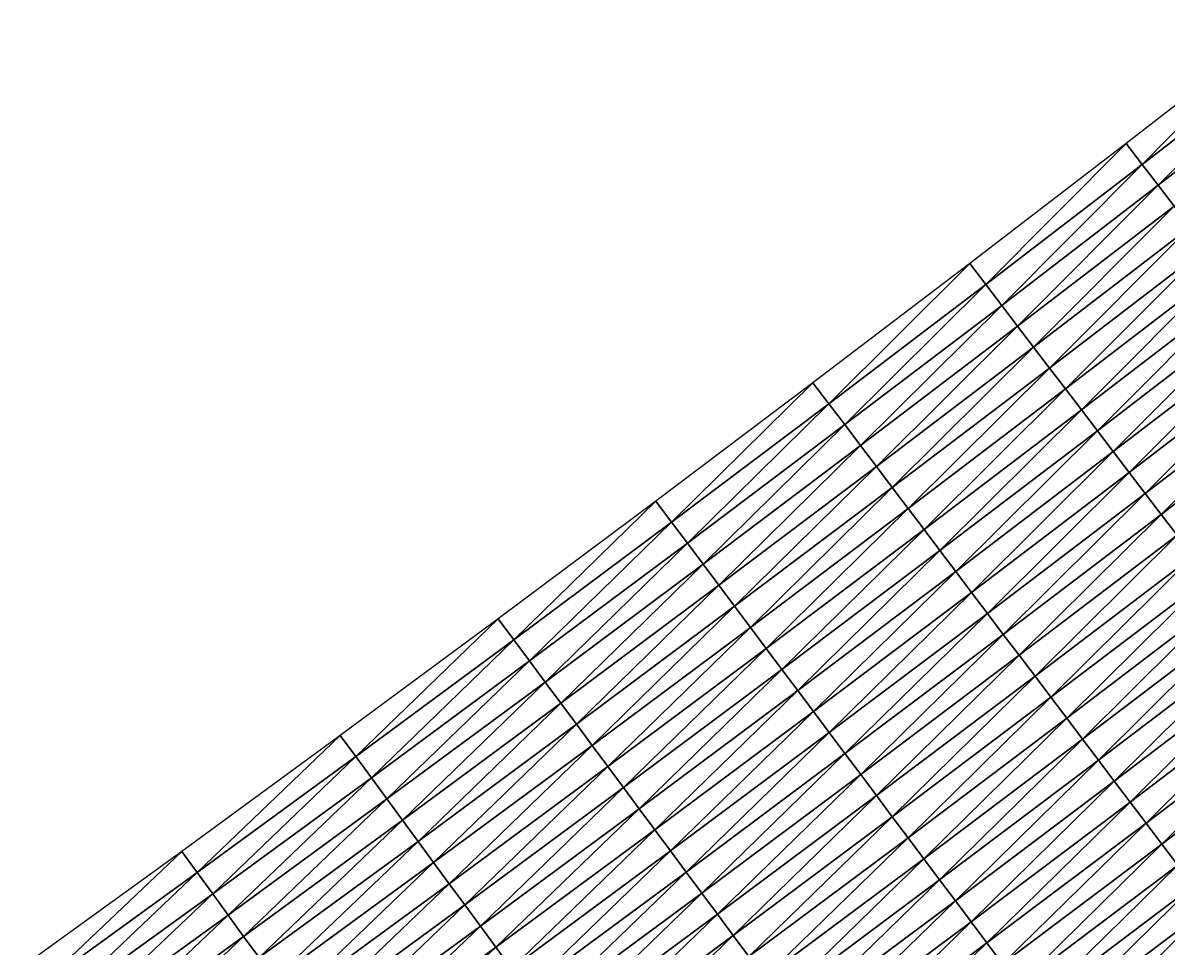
# Model space of a CAD drawing. Header units: metres. Extents: x 479979 to 482619, y 6959976 to 6961524.
# Drawn here: x 482201.7 to 482288.8, y 6961221.6 to 6961291.9 of the extents above; entities that cross this region are included whole.
import ezdxf

# ---------------------------------------------------------------- set-up
doc = ezdxf.new("R2010")
doc.units = ezdxf.units.M

msp = doc.modelspace()

# ---------------------------------------------------------------- linework, layer by layer
at = {"layer": 'GENERAL_FILL_TOP'}
for points in [[(482286.835, 6961281.158, 8.787), (482297.488, 6961291.922, 8.852), (482285.615, 6961282.742, 8.794)], [(482286.835, 6961281.158, 8.787), (482298.715, 6961290.342, 8.845), (482297.488, 6961291.922, 8.852)], [(482288.056, 6961279.573, 8.78), (482298.715, 6961290.342, 8.845), (482286.835, 6961281.158, 8.787)], [(482288.056, 6961279.573, 8.78), (482299.941, 6961288.762, 8.838), (482298.715, 6961290.342, 8.845)], [(482289.276, 6961277.988, 8.773), (482299.941, 6961288.762, 8.838), (482288.056, 6961279.573, 8.78)], [(482274.928, 6961272.03, 8.727), (482285.615, 6961282.742, 8.794), (482273.715, 6961273.62, 8.734)], [(482274.928, 6961272.03, 8.727), (482286.835, 6961281.158, 8.787), (482285.615, 6961282.742, 8.794)], [(482276.142, 6961270.44, 8.72), (482286.835, 6961281.158, 8.787), (482274.928, 6961272.03, 8.727)], [(482276.142, 6961270.44, 8.72), (482288.056, 6961279.573, 8.78), (482286.835, 6961281.158, 8.787)], [(482277.355, 6961268.85, 8.713), (482288.056, 6961279.573, 8.78), (482276.142, 6961270.44, 8.72)], [(482277.355, 6961268.85, 8.713), (482289.276, 6961277.988, 8.773), (482288.056, 6961279.573, 8.78)], [(482278.569, 6961267.261, 8.706), (482289.276, 6961277.988, 8.773), (482277.355, 6961268.85, 8.713)], [(482278.569, 6961267.261, 8.706), (482290.496, 6961276.403, 8.766), (482289.276, 6961277.988, 8.773)], [(482279.782, 6961265.671, 8.699), (482290.496, 6961276.403, 8.766), (482278.569, 6961267.261, 8.706)], [(482279.782, 6961265.671, 8.699), (482291.716, 6961274.819, 8.758), (482290.496, 6961276.403, 8.766)], [(482280.996, 6961264.081, 8.692), (482291.716, 6961274.819, 8.758), (482279.782, 6961265.671, 8.699)], [(482280.996, 6961264.081, 8.692), (482292.936, 6961273.234, 8.751), (482291.716, 6961274.819, 8.758)], [(482262.992, 6961262.96, 8.666), (482273.715, 6961273.62, 8.734), (482261.786, 6961264.555, 8.673)], [(482262.992, 6961262.96, 8.666), (482274.928, 6961272.03, 8.727), (482273.715, 6961273.62, 8.734)], [(482282.209, 6961262.491, 8.685), (482292.936, 6961273.234, 8.751), (482280.996, 6961264.081, 8.692)], [(482282.209, 6961262.491, 8.685), (482294.156, 6961271.649, 8.744), (482292.936, 6961273.234, 8.751)], [(482264.199, 6961261.365, 8.659), (482274.928, 6961272.03, 8.727), (482262.992, 6961262.96, 8.666)], [(482264.199, 6961261.365, 8.659), (482276.142, 6961270.44, 8.72), (482274.928, 6961272.03, 8.727)], [(482283.422, 6961260.901, 8.939), (482294.156, 6961271.649, 8.744), (482282.209, 6961262.491, 8.685)], [(482283.422, 6961260.901, 8.939), (482295.376, 6961270.064, 8.96), (482294.156, 6961271.649, 8.744)], [(482265.406, 6961259.77, 8.652), (482276.142, 6961270.44, 8.72), (482264.199, 6961261.365, 8.659)], [(482265.406, 6961259.77, 8.652), (482277.355, 6961268.85, 8.713), (482276.142, 6961270.44, 8.72)], [(482284.636, 6961259.311, 9.459), (482295.376, 6961270.064, 8.96), (482283.422, 6961260.901, 8.939)], [(482284.636, 6961259.311, 9.459), (482296.596, 6961268.48, 9.48), (482295.376, 6961270.064, 8.96)], [(482266.612, 6961258.175, 8.645), (482277.355, 6961268.85, 8.713), (482265.406, 6961259.77, 8.652)], [(482266.612, 6961258.175, 8.645), (482278.569, 6961267.261, 8.706), (482277.355, 6961268.85, 8.713)], [(482285.849, 6961257.722, 9.499), (482296.596, 6961268.48, 9.48), (482284.636, 6961259.311, 9.459)], [(482285.849, 6961257.722, 9.499), (482297.816, 6961266.895, 9.52), (482296.596, 6961268.48, 9.48)], [(482267.819, 6961256.58, 8.638), (482278.569, 6961267.261, 8.706), (482266.612, 6961258.175, 8.645)], [(482267.819, 6961256.58, 8.638), (482279.782, 6961265.671, 8.699), (482278.569, 6961267.261, 8.706)], [(482287.063, 6961256.132, 9.539), (482297.816, 6961266.895, 9.52), (482285.849, 6961257.722, 9.499)], [(482287.063, 6961256.132, 9.539), (482299.036, 6961265.31, 9.56), (482297.816, 6961266.895, 9.52)], [(482269.025, 6961254.985, 8.631), (482279.782, 6961265.671, 8.699), (482267.819, 6961256.58, 8.638)], [(482269.025, 6961254.985, 8.631), (482280.996, 6961264.081, 8.692), (482279.782, 6961265.671, 8.699)], [(482288.276, 6961254.542, 9.579), (482299.036, 6961265.31, 9.56), (482287.063, 6961256.132, 9.539)], [(482288.276, 6961254.542, 9.579), (482300.256, 6961263.725, 9.6), (482299.036, 6961265.31, 9.56)], [(482251.026, 6961253.95, 8.604), (482261.786, 6961264.555, 8.673), (482249.827, 6961255.551, 8.612)], [(482251.026, 6961253.95, 8.604), (482262.992, 6961262.96, 8.666), (482261.786, 6961264.555, 8.673)], [(482270.232, 6961253.39, 8.624), (482280.996, 6961264.081, 8.692), (482269.025, 6961254.985, 8.631)], [(482270.232, 6961253.39, 8.624), (482282.209, 6961262.491, 8.685), (482280.996, 6961264.081, 8.692)], [(482289.49, 6961252.952, 9.619), (482300.256, 6961263.725, 9.6), (482288.276, 6961254.542, 9.579)], [(482252.226, 6961252.35, 8.597), (482262.992, 6961262.96, 8.666), (482251.026, 6961253.95, 8.604)], [(482252.226, 6961252.35, 8.597), (482264.199, 6961261.365, 8.659), (482262.992, 6961262.96, 8.666)], [(482271.438, 6961251.795, 8.918), (482282.209, 6961262.491, 8.685), (482270.232, 6961253.39, 8.624)], [(482271.438, 6961251.795, 8.918), (482283.422, 6961260.901, 8.939), (482282.209, 6961262.491, 8.685)], [(482253.425, 6961250.749, 8.59), (482264.199, 6961261.365, 8.659), (482252.226, 6961252.35, 8.597)], [(482253.425, 6961250.749, 8.59), (482265.406, 6961259.77, 8.652), (482264.199, 6961261.365, 8.659)], [(482272.645, 6961250.2, 9.438), (482283.422, 6961260.901, 8.939), (482271.438, 6961251.795, 8.918)], [(482272.645, 6961250.2, 9.438), (482284.636, 6961259.311, 9.459), (482283.422, 6961260.901, 8.939)], [(482254.625, 6961249.149, 8.583), (482265.406, 6961259.77, 8.652), (482253.425, 6961250.749, 8.59)], [(482254.625, 6961249.149, 8.583), (482266.612, 6961258.175, 8.645), (482265.406, 6961259.77, 8.652)], [(482273.852, 6961248.605, 9.478), (482284.636, 6961259.311, 9.459), (482272.645, 6961250.2, 9.438)], [(482273.852, 6961248.605, 9.478), (482285.849, 6961257.722, 9.499), (482284.636, 6961259.311, 9.459)], [(482255.824, 6961247.549, 8.576), (482266.612, 6961258.175, 8.645), (482254.625, 6961249.149, 8.583)], [(482255.824, 6961247.549, 8.576), (482267.819, 6961256.58, 8.638), (482266.612, 6961258.175, 8.645)], [(482275.058, 6961247.01, 9.518), (482285.849, 6961257.722, 9.499), (482273.852, 6961248.605, 9.478)], [(482275.058, 6961247.01, 9.518), (482287.063, 6961256.132, 9.539), (482285.849, 6961257.722, 9.499)], [(482257.024, 6961245.948, 8.569), (482267.819, 6961256.58, 8.638), (482255.824, 6961247.549, 8.576)], [(482257.024, 6961245.948, 8.569), (482269.025, 6961254.985, 8.631), (482267.819, 6961256.58, 8.638)], [(482239.03, 6961245.001, 8.542), (482249.827, 6961255.551, 8.612), (482237.837, 6961246.607, 8.549)], [(482239.03, 6961245.001, 8.542), (482251.026, 6961253.95, 8.604), (482249.827, 6961255.551, 8.612)], [(482276.265, 6961245.415, 9.558), (482287.063, 6961256.132, 9.539), (482275.058, 6961247.01, 9.518)], [(482276.265, 6961245.415, 9.558), (482288.276, 6961254.542, 9.579), (482287.063, 6961256.132, 9.539)], [(482258.223, 6961244.348, 8.562), (482269.025, 6961254.985, 8.631), (482257.024, 6961245.948, 8.569)], [(482258.223, 6961244.348, 8.562), (482270.232, 6961253.39, 8.624), (482269.025, 6961254.985, 8.631)], [(482277.471, 6961243.82, 9.598), (482288.276, 6961254.542, 9.579), (482276.265, 6961245.415, 9.558)], [(482277.471, 6961243.82, 9.598), (482289.49, 6961252.952, 9.619), (482288.276, 6961254.542, 9.579)], [(482240.222, 6961243.395, 8.535), (482251.026, 6961253.95, 8.604), (482239.03, 6961245.001, 8.542)], [(482240.222, 6961243.395, 8.535), (482252.226, 6961252.35, 8.597), (482251.026, 6961253.95, 8.604)], [(482259.423, 6961242.748, 8.897), (482270.232, 6961253.39, 8.624), (482258.223, 6961244.348, 8.562)], [(482259.423, 6961242.748, 8.897), (482271.438, 6961251.795, 8.918), (482270.232, 6961253.39, 8.624)], [(482278.678, 6961242.225, 9.638), (482289.49, 6961252.952, 9.619), (482277.471, 6961243.82, 9.598)], [(482278.678, 6961242.225, 9.638), (482290.703, 6961251.362, 9.659), (482289.49, 6961252.952, 9.619)], [(482241.414, 6961241.789, 8.528), (482252.226, 6961252.35, 8.597), (482240.222, 6961243.395, 8.535)], [(482241.414, 6961241.789, 8.528), (482253.425, 6961250.749, 8.59), (482252.226, 6961252.35, 8.597)], [(482260.622, 6961241.147, 9.417), (482271.438, 6961251.795, 8.918), (482259.423, 6961242.748, 8.897)], [(482260.622, 6961241.147, 9.417), (482272.645, 6961250.2, 9.438), (482271.438, 6961251.795, 8.918)], [(482279.884, 6961240.63, 9.678), (482290.703, 6961251.362, 9.659), (482278.678, 6961242.225, 9.638)], [(482279.884, 6961240.63, 9.678), (482291.916, 6961249.772, 9.699), (482290.703, 6961251.362, 9.659)], [(482242.606, 6961240.184, 8.521), (482253.425, 6961250.749, 8.59), (482241.414, 6961241.789, 8.528)], [(482242.606, 6961240.184, 8.521), (482254.625, 6961249.149, 8.583), (482253.425, 6961250.749, 8.59)], [(482261.822, 6961239.547, 9.457), (482272.645, 6961250.2, 9.438), (482260.622, 6961241.147, 9.417)], [(482261.822, 6961239.547, 9.457), (482273.852, 6961248.605, 9.478), (482272.645, 6961250.2, 9.438)], [(482281.091, 6961239.035, 9.718), (482291.916, 6961249.772, 9.699), (482279.884, 6961240.63, 9.678)], [(482281.091, 6961239.035, 9.718), (482293.13, 6961248.183, 9.739), (482291.916, 6961249.772, 9.699)], [(482243.798, 6961238.578, 8.514), (482254.625, 6961249.149, 8.583), (482242.606, 6961240.184, 8.521)], [(482243.798, 6961238.578, 8.514), (482255.824, 6961247.549, 8.576), (482254.625, 6961249.149, 8.583)], [(482263.021, 6961237.946, 9.497), (482273.852, 6961248.605, 9.478), (482261.822, 6961239.547, 9.457)], [(482263.021, 6961237.946, 9.497), (482275.058, 6961247.01, 9.518), (482273.852, 6961248.605, 9.478)], [(482244.99, 6961236.972, 8.506), (482255.824, 6961247.549, 8.576), (482243.798, 6961238.578, 8.514)], [(482244.99, 6961236.972, 8.506), (482257.024, 6961245.948, 8.569), (482255.824, 6961247.549, 8.576)], [(482282.297, 6961237.44, 9.678), (482293.13, 6961248.183, 9.739), (482281.091, 6961239.035, 9.718)], [(482282.297, 6961237.44, 9.678), (482294.343, 6961246.593, 9.699), (482293.13, 6961248.183, 9.739)], [(482264.221, 6961236.346, 9.537), (482275.058, 6961247.01, 9.518), (482263.021, 6961237.946, 9.497)], [(482264.221, 6961236.346, 9.537), (482276.265, 6961245.415, 9.558), (482275.058, 6961247.01, 9.518)], [(482227.001, 6961236.114, 8.478), (482237.837, 6961246.607, 8.549), (482225.816, 6961237.726, 8.486)], [(482227.001, 6961236.114, 8.478), (482239.03, 6961245.001, 8.542), (482237.837, 6961246.607, 8.549)], [(482246.183, 6961235.366, 8.499), (482257.024, 6961245.948, 8.569), (482244.99, 6961236.972, 8.506)], [(482246.183, 6961235.366, 8.499), (482258.223, 6961244.348, 8.562), (482257.024, 6961245.948, 8.569)], [(482283.504, 6961235.845, 9.638), (482294.343, 6961246.593, 9.699), (482282.297, 6961237.44, 9.678)], [(482283.504, 6961235.845, 9.638), (482295.557, 6961245.003, 9.659), (482294.343, 6961246.593, 9.699)], [(482228.185, 6961234.503, 8.471), (482239.03, 6961245.001, 8.542), (482227.001, 6961236.114, 8.478)], [(482228.185, 6961234.503, 8.471), (482240.222, 6961243.395, 8.535), (482239.03, 6961245.001, 8.542)], [(482265.42, 6961234.746, 9.577), (482276.265, 6961245.415, 9.558), (482264.221, 6961236.346, 9.537)], [(482265.42, 6961234.746, 9.577), (482277.471, 6961243.82, 9.598), (482276.265, 6961245.415, 9.558)], [(482284.711, 6961234.249, 9.598), (482295.557, 6961245.003, 9.659), (482283.504, 6961235.845, 9.638)], [(482284.711, 6961234.249, 9.598), (482296.77, 6961243.413, 9.619), (482295.557, 6961245.003, 9.659)], [(482247.375, 6961233.76, 8.875), (482258.223, 6961244.348, 8.562), (482246.183, 6961235.366, 8.499)], [(482247.375, 6961233.76, 8.875), (482259.423, 6961242.748, 8.897), (482258.223, 6961244.348, 8.562)], [(482229.37, 6961232.892, 8.464), (482240.222, 6961243.395, 8.535), (482228.185, 6961234.503, 8.471)], [(482229.37, 6961232.892, 8.464), (482241.414, 6961241.789, 8.528), (482240.222, 6961243.395, 8.535)], [(482266.62, 6961233.145, 9.617), (482277.471, 6961243.82, 9.598), (482265.42, 6961234.746, 9.577)], [(482266.62, 6961233.145, 9.617), (482278.678, 6961242.225, 9.638), (482277.471, 6961243.82, 9.598)], [(482285.917, 6961232.654, 9.558), (482296.77, 6961243.413, 9.619), (482284.711, 6961234.249, 9.598)], [(482285.917, 6961232.654, 9.558), (482297.984, 6961241.823, 9.579), (482296.77, 6961243.413, 9.619)], [(482248.567, 6961232.154, 9.395), (482259.423, 6961242.748, 8.897), (482247.375, 6961233.76, 8.875)], [(482248.567, 6961232.154, 9.395), (482260.622, 6961241.147, 9.417), (482259.423, 6961242.748, 8.897)], [(482230.555, 6961231.28, 8.457), (482241.414, 6961241.789, 8.528), (482229.37, 6961232.892, 8.464)], [(482230.555, 6961231.28, 8.457), (482242.606, 6961240.184, 8.521), (482241.414, 6961241.789, 8.528)], [(482267.819, 6961231.545, 9.657), (482278.678, 6961242.225, 9.638), (482266.62, 6961233.145, 9.617)], [(482267.819, 6961231.545, 9.657), (482279.884, 6961240.63, 9.678), (482278.678, 6961242.225, 9.638)], [(482287.124, 6961231.059, 9.518), (482297.984, 6961241.823, 9.579), (482285.917, 6961232.654, 9.558)], [(482287.124, 6961231.059, 9.518), (482299.197, 6961240.233, 9.539), (482297.984, 6961241.823, 9.579)], [(482249.759, 6961230.549, 9.435), (482260.622, 6961241.147, 9.417), (482248.567, 6961232.154, 9.395)], [(482249.759, 6961230.549, 9.435), (482261.822, 6961239.547, 9.457), (482260.622, 6961241.147, 9.417)], [(482269.019, 6961229.944, 9.697), (482279.884, 6961240.63, 9.678), (482267.819, 6961231.545, 9.657)], [(482269.019, 6961229.944, 9.697), (482281.091, 6961239.035, 9.718), (482279.884, 6961240.63, 9.678)], [(482231.739, 6961229.669, 8.45), (482242.606, 6961240.184, 8.521), (482230.555, 6961231.28, 8.457)], [(482231.739, 6961229.669, 8.45), (482243.798, 6961238.578, 8.514), (482242.606, 6961240.184, 8.521)], [(482288.33, 6961229.464, 9.478), (482299.197, 6961240.233, 9.539), (482287.124, 6961231.059, 9.518)], [(482288.33, 6961229.464, 9.478), (482300.41, 6961238.644, 9.499), (482299.197, 6961240.233, 9.539)], [(482250.951, 6961228.943, 9.475), (482261.822, 6961239.547, 9.457), (482249.759, 6961230.549, 9.435)], [(482250.951, 6961228.943, 9.475), (482263.021, 6961237.946, 9.497), (482261.822, 6961239.547, 9.457)], [(482270.218, 6961228.344, 9.657), (482281.091, 6961239.035, 9.718), (482269.019, 6961229.944, 9.697)], [(482270.218, 6961228.344, 9.657), (482282.297, 6961237.44, 9.678), (482281.091, 6961239.035, 9.718)], [(482232.924, 6961228.057, 8.443), (482243.798, 6961238.578, 8.514), (482231.739, 6961229.669, 8.45)], [(482232.924, 6961228.057, 8.443), (482244.99, 6961236.972, 8.506), (482243.798, 6961238.578, 8.514)], [(482252.143, 6961227.337, 9.515), (482263.021, 6961237.946, 9.497), (482250.951, 6961228.943, 9.475)], [(482252.143, 6961227.337, 9.515), (482264.221, 6961236.346, 9.537), (482263.021, 6961237.946, 9.497)], [(482289.537, 6961227.869, 9.438), (482300.41, 6961238.644, 9.499), (482288.33, 6961229.464, 9.478)], [(482214.939, 6961227.291, 8.414), (482225.816, 6961237.726, 8.486), (482213.762, 6961228.908, 8.422)], [(482214.939, 6961227.291, 8.414), (482227.001, 6961236.114, 8.478), (482225.816, 6961237.726, 8.486)], [(482271.418, 6961226.744, 9.617), (482282.297, 6961237.44, 9.678), (482270.218, 6961228.344, 9.657)], [(482271.418, 6961226.744, 9.617), (482283.504, 6961235.845, 9.638), (482282.297, 6961237.44, 9.678)], [(482234.109, 6961226.446, 8.436), (482244.99, 6961236.972, 8.506), (482232.924, 6961228.057, 8.443)], [(482234.109, 6961226.446, 8.436), (482246.183, 6961235.366, 8.499), (482244.99, 6961236.972, 8.506)], [(482253.336, 6961225.731, 9.555), (482264.221, 6961236.346, 9.537), (482252.143, 6961227.337, 9.515)], [(482253.336, 6961225.731, 9.555), (482265.42, 6961234.746, 9.577), (482264.221, 6961236.346, 9.537)], [(482216.116, 6961225.674, 8.407), (482227.001, 6961236.114, 8.478), (482214.939, 6961227.291, 8.414)], [(482216.116, 6961225.674, 8.407), (482228.185, 6961234.503, 8.471), (482227.001, 6961236.114, 8.478)], [(482235.293, 6961224.835, 8.852), (482246.183, 6961235.366, 8.499), (482234.109, 6961226.446, 8.436)], [(482235.293, 6961224.835, 8.852), (482247.375, 6961233.76, 8.875), (482246.183, 6961235.366, 8.499)], [(482272.617, 6961225.143, 9.577), (482283.504, 6961235.845, 9.638), (482271.418, 6961226.744, 9.617)], [(482272.617, 6961225.143, 9.577), (482284.711, 6961234.249, 9.598), (482283.504, 6961235.845, 9.638)], [(482217.293, 6961224.057, 8.4), (482228.185, 6961234.503, 8.471), (482216.116, 6961225.674, 8.407)], [(482217.293, 6961224.057, 8.4), (482229.37, 6961232.892, 8.464), (482228.185, 6961234.503, 8.471)], [(482254.528, 6961224.125, 9.595), (482265.42, 6961234.746, 9.577), (482253.336, 6961225.731, 9.555)], [(482254.528, 6961224.125, 9.595), (482266.62, 6961233.145, 9.617), (482265.42, 6961234.746, 9.577)], [(482236.478, 6961223.223, 9.372), (482247.375, 6961233.76, 8.875), (482235.293, 6961224.835, 8.852)], [(482236.478, 6961223.223, 9.372), (482248.567, 6961232.154, 9.395), (482247.375, 6961233.76, 8.875)], [(482273.817, 6961223.543, 9.537), (482284.711, 6961234.249, 9.598), (482272.617, 6961225.143, 9.577)], [(482273.817, 6961223.543, 9.537), (482285.917, 6961232.654, 9.558), (482284.711, 6961234.249, 9.598)], [(482218.47, 6961222.44, 8.393), (482229.37, 6961232.892, 8.464), (482217.293, 6961224.057, 8.4)], [(482218.47, 6961222.44, 8.393), (482230.555, 6961231.28, 8.457), (482229.37, 6961232.892, 8.464)], [(482255.72, 6961222.519, 9.635), (482266.62, 6961233.145, 9.617), (482254.528, 6961224.125, 9.595)], [(482255.72, 6961222.519, 9.635), (482267.819, 6961231.545, 9.657), (482266.62, 6961233.145, 9.617)], [(482237.663, 6961221.612, 9.412), (482248.567, 6961232.154, 9.395), (482236.478, 6961223.223, 9.372)], [(482237.663, 6961221.612, 9.412), (482249.759, 6961230.549, 9.435), (482248.567, 6961232.154, 9.395)], [(482275.016, 6961221.942, 9.497), (482285.917, 6961232.654, 9.558), (482273.817, 6961223.543, 9.537)], [(482275.016, 6961221.942, 9.497), (482287.124, 6961231.059, 9.518), (482285.917, 6961232.654, 9.558)], [(482219.647, 6961220.823, 8.386), (482230.555, 6961231.28, 8.457), (482218.47, 6961222.44, 8.393)], [(482219.647, 6961220.823, 8.386), (482231.739, 6961229.669, 8.45), (482230.555, 6961231.28, 8.457)], [(482256.912, 6961220.914, 9.675), (482267.819, 6961231.545, 9.657), (482255.72, 6961222.519, 9.635)], [(482256.912, 6961220.914, 9.675), (482269.019, 6961229.944, 9.697), (482267.819, 6961231.545, 9.657)], [(482276.216, 6961220.342, 9.457), (482287.124, 6961231.059, 9.518), (482275.016, 6961221.942, 9.497)], [(482276.216, 6961220.342, 9.457), (482288.33, 6961229.464, 9.478), (482287.124, 6961231.059, 9.518)], [(482238.847, 6961220, 9.452), (482249.759, 6961230.549, 9.435), (482237.663, 6961221.612, 9.412)], [(482238.847, 6961220, 9.452), (482250.951, 6961228.943, 9.475), (482249.759, 6961230.549, 9.435)], [(482220.824, 6961219.206, 8.379), (482231.739, 6961229.669, 8.45), (482219.647, 6961220.823, 8.386)], [(482220.824, 6961219.206, 8.379), (482232.924, 6961228.057, 8.443), (482231.739, 6961229.669, 8.45)], [(482258.104, 6961219.308, 9.635), (482269.019, 6961229.944, 9.697), (482256.912, 6961220.914, 9.675)], [(482258.104, 6961219.308, 9.635), (482270.218, 6961228.344, 9.657), (482269.019, 6961229.944, 9.697)], [(482277.415, 6961218.742, 9.417), (482288.33, 6961229.464, 9.478), (482276.216, 6961220.342, 9.457)], [(482277.415, 6961218.742, 9.417), (482289.537, 6961227.869, 9.438), (482288.33, 6961229.464, 9.478)], [(482202.844, 6961218.533, 8.35), (482213.762, 6961228.908, 8.422), (482201.675, 6961220.156, 8.357)], [(482202.844, 6961218.533, 8.35), (482214.939, 6961227.291, 8.414), (482213.762, 6961228.908, 8.422)], [(482240.032, 6961218.389, 9.492), (482250.951, 6961228.943, 9.475), (482238.847, 6961220, 9.452)], [(482240.032, 6961218.389, 9.492), (482252.143, 6961227.337, 9.515), (482250.951, 6961228.943, 9.475)], [(482222.001, 6961217.589, 8.372), (482232.924, 6961228.057, 8.443), (482220.824, 6961219.206, 8.379)], [(482222.001, 6961217.589, 8.372), (482234.109, 6961226.446, 8.436), (482232.924, 6961228.057, 8.443)], [(482259.296, 6961217.702, 9.595), (482270.218, 6961228.344, 9.657), (482258.104, 6961219.308, 9.635)], [(482259.296, 6961217.702, 9.595), (482271.418, 6961226.744, 9.617), (482270.218, 6961228.344, 9.657)], [(482278.614, 6961217.141, 8.897), (482289.537, 6961227.869, 9.438), (482277.415, 6961218.742, 9.417)], [(482278.614, 6961217.141, 8.897), (482290.743, 6961226.274, 8.918), (482289.537, 6961227.869, 9.438)], [(482204.013, 6961216.91, 8.343), (482214.939, 6961227.291, 8.414), (482202.844, 6961218.533, 8.35)], [(482204.013, 6961216.91, 8.343), (482216.116, 6961225.674, 8.407), (482214.939, 6961227.291, 8.414)], [(482241.217, 6961216.778, 9.532), (482252.143, 6961227.337, 9.515), (482240.032, 6961218.389, 9.492)], [(482241.217, 6961216.778, 9.532), (482253.336, 6961225.731, 9.555), (482252.143, 6961227.337, 9.515)], [(482260.489, 6961216.096, 9.555), (482271.418, 6961226.744, 9.617), (482259.296, 6961217.702, 9.595)], [(482260.489, 6961216.096, 9.555), (482272.617, 6961225.143, 9.577), (482271.418, 6961226.744, 9.617)], [(482223.178, 6961215.972, 8.83), (482234.109, 6961226.446, 8.436), (482222.001, 6961217.589, 8.372)], [(482223.178, 6961215.972, 8.83), (482235.293, 6961224.835, 8.852), (482234.109, 6961226.446, 8.436)], [(482279.814, 6961215.541, 8.435), (482290.743, 6961226.274, 8.918), (482278.614, 6961217.141, 8.897)], [(482279.814, 6961215.541, 8.435), (482291.95, 6961224.679, 8.497), (482290.743, 6961226.274, 8.918)], [(482205.182, 6961215.287, 8.335), (482216.116, 6961225.674, 8.407), (482204.013, 6961216.91, 8.343)], [(482205.182, 6961215.287, 8.335), (482217.293, 6961224.057, 8.4), (482216.116, 6961225.674, 8.407)], [(482242.401, 6961215.166, 9.572), (482253.336, 6961225.731, 9.555), (482241.217, 6961216.778, 9.532)], [(482242.401, 6961215.166, 9.572), (482254.528, 6961224.125, 9.595), (482253.336, 6961225.731, 9.555)], [(482261.681, 6961214.49, 9.515), (482272.617, 6961225.143, 9.577), (482260.489, 6961216.096, 9.555)], [(482261.681, 6961214.49, 9.515), (482273.817, 6961223.543, 9.537), (482272.617, 6961225.143, 9.577)], [(482206.351, 6961213.665, 8.328), (482217.293, 6961224.057, 8.4), (482205.182, 6961215.287, 8.335)], [(482206.351, 6961213.665, 8.328), (482218.47, 6961222.44, 8.393), (482217.293, 6961224.057, 8.4)], [(482224.355, 6961214.355, 9.35), (482235.293, 6961224.835, 8.852), (482223.178, 6961215.972, 8.83)], [(482224.355, 6961214.355, 9.35), (482236.478, 6961223.223, 9.372), (482235.293, 6961224.835, 8.852)], [(482243.586, 6961213.555, 9.612), (482254.528, 6961224.125, 9.595), (482242.401, 6961215.166, 9.572)], [(482243.586, 6961213.555, 9.612), (482255.72, 6961222.519, 9.635), (482254.528, 6961224.125, 9.595)], [(482281.013, 6961213.941, 8.428), (482291.95, 6961224.679, 8.497), (482279.814, 6961215.541, 8.435)], [(482281.013, 6961213.941, 8.428), (482293.157, 6961223.084, 8.49), (482291.95, 6961224.679, 8.497)], [(482225.531, 6961212.738, 9.39), (482236.478, 6961223.223, 9.372), (482224.355, 6961214.355, 9.35)], [(482225.531, 6961212.738, 9.39), (482237.663, 6961221.612, 9.412), (482236.478, 6961223.223, 9.372)], [(482262.873, 6961212.884, 9.475), (482273.817, 6961223.543, 9.537), (482261.681, 6961214.49, 9.515)], [(482262.873, 6961212.884, 9.475), (482275.016, 6961221.942, 9.497), (482273.817, 6961223.543, 9.537)], [(482207.52, 6961212.042, 8.321), (482218.47, 6961222.44, 8.393), (482206.351, 6961213.665, 8.328)], [(482207.52, 6961212.042, 8.321), (482219.647, 6961220.823, 8.386), (482218.47, 6961222.44, 8.393)], [(482244.771, 6961211.943, 9.652), (482255.72, 6961222.519, 9.635), (482243.586, 6961213.555, 9.612)], [(482244.771, 6961211.943, 9.652), (482256.912, 6961220.914, 9.675), (482255.72, 6961222.519, 9.635)], [(482282.213, 6961212.34, 8.421), (482293.157, 6961223.084, 8.49), (482281.013, 6961213.941, 8.428)], [(482282.213, 6961212.34, 8.421), (482294.363, 6961221.489, 8.483), (482293.157, 6961223.084, 8.49)], [(482226.708, 6961211.121, 9.43), (482237.663, 6961221.612, 9.412), (482225.531, 6961212.738, 9.39)], [(482226.708, 6961211.121, 9.43), (482238.847, 6961220, 9.452), (482237.663, 6961221.612, 9.412)], [(482264.065, 6961211.278, 9.435), (482275.016, 6961221.942, 9.497), (482262.873, 6961212.884, 9.475)], [(482264.065, 6961211.278, 9.435), (482276.216, 6961220.342, 9.457), (482275.016, 6961221.942, 9.497)]]:
    msp.add_3dface(points, dxfattribs=at)

doc.saveas('drawing.dxf')
